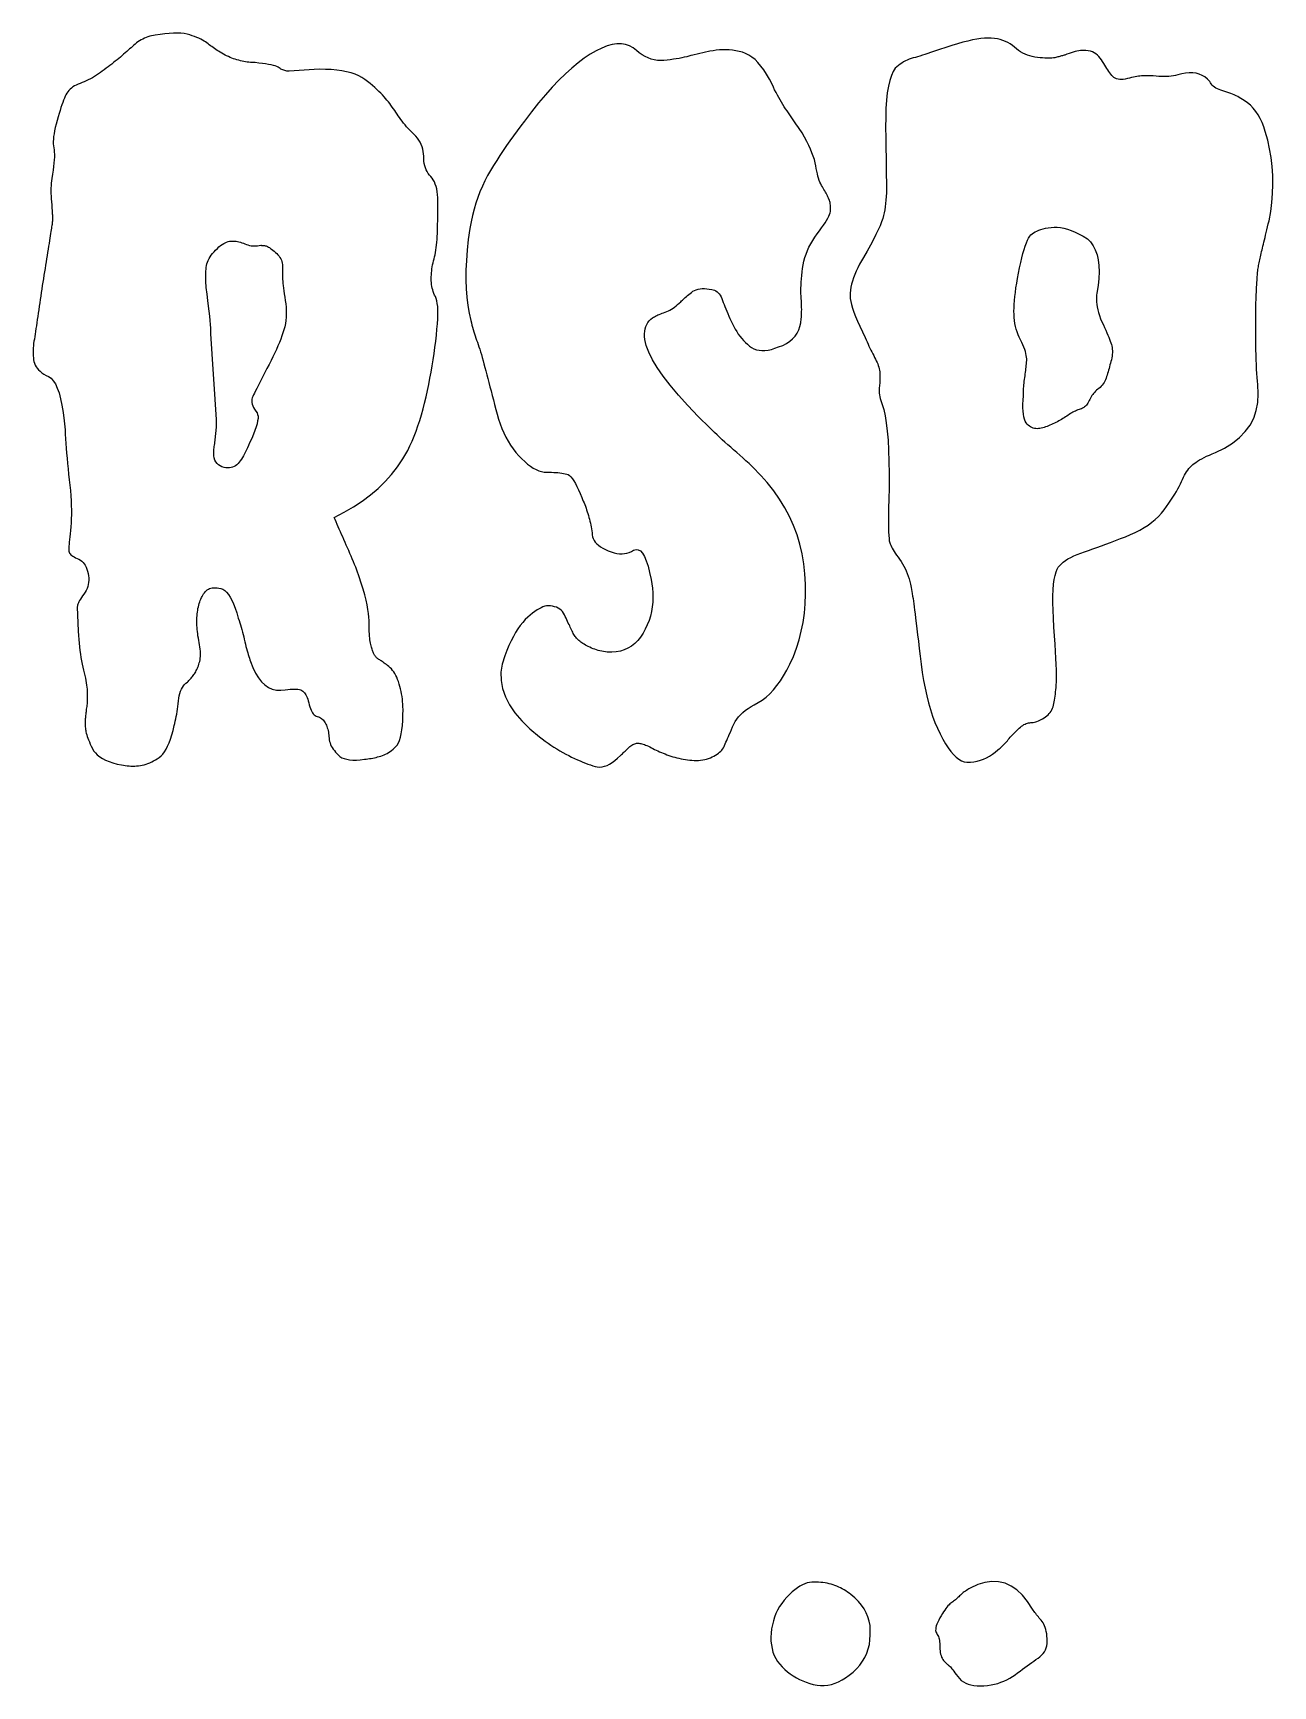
# Model space of a CAD drawing. Header units: millimetres. Extents: x 5 to 265, y 5 to 96.
# Drawn here: x 195.56 to 224.74, y 57.05 to 95.95 of the extents above; entities that cross this region are included whole.
import ezdxf

# ---------------------------------------------------------------- set-up
doc = ezdxf.new("R2010")
doc.units = ezdxf.units.MM

msp = doc.modelspace()

# ---------------------------------------------------------------- linework, layer by layer
at = {"layer": 'Schnitt'}
for points in [[(201.531, 95.055), (201.506, 95.059), (201.482, 95.065), (201.458, 95.072), (201.435, 95.08), (201.413, 95.09), (201.391, 95.102), (201.37, 95.115), (201.35, 95.13), (201.326, 95.145), (201.295, 95.159), (201.257, 95.173), (201.212, 95.186), (201.159, 95.199), (201.099, 95.211), (201.031, 95.222), (200.956, 95.233), (200.874, 95.242), (200.785, 95.252), (200.749, 95.252), (200.713, 95.254), (200.676, 95.257), (200.638, 95.26), (200.599, 95.265), (200.56, 95.272), (200.521, 95.279), (200.48, 95.287), (200.439, 95.296), (200.397, 95.307), (200.355, 95.319), (200.314, 95.331), (200.273, 95.345), (200.232, 95.36), (200.192, 95.376), (200.153, 95.393), (200.113, 95.412), (200.075, 95.431), (200.036, 95.452), (199.998, 95.473), (199.961, 95.495), (199.925, 95.518), (199.89, 95.54), (199.857, 95.562), (199.824, 95.584), (199.792, 95.606), (199.762, 95.628), (199.732, 95.65), (199.704, 95.673), (199.677, 95.695), (199.649, 95.717), (199.617, 95.739), (199.582, 95.76), (199.544, 95.782), (199.503, 95.803), (199.458, 95.824), (199.41, 95.844), (199.358, 95.865), (199.303, 95.885), (199.245, 95.905), (199.182, 95.923), (199.112, 95.936), (199.035, 95.944), (198.951, 95.948), (198.86, 95.947), (198.762, 95.941), (198.658, 95.931), (198.547, 95.916), (198.428, 95.896), (198.303, 95.872), (198.26, 95.858), (198.217, 95.842), (198.176, 95.825), (198.137, 95.806), (198.098, 95.786), (198.061, 95.764), (198.026, 95.741), (197.991, 95.716), (197.958, 95.69), (197.927, 95.662), (197.895, 95.633), (197.863, 95.603), (197.83, 95.573), (197.795, 95.543), (197.76, 95.512), (197.724, 95.481), (197.688, 95.449), (197.65, 95.417), (197.611, 95.384), (197.572, 95.351), (197.532, 95.318), (197.491, 95.285), (197.449, 95.252), (197.407, 95.218), (197.364, 95.185), (197.321, 95.152), (197.277, 95.119), (197.232, 95.085), (197.186, 95.052), (197.14, 95.019), (197.093, 94.986), (197.046, 94.956), (196.999, 94.926), (196.952, 94.898), (196.905, 94.872), (196.857, 94.847), (196.809, 94.824), (196.761, 94.803), (196.712, 94.783), (196.664, 94.764), (196.616, 94.746), (196.572, 94.725), (196.531, 94.703), (196.493, 94.679), (196.459, 94.653), (196.427, 94.626), (196.398, 94.597), (196.373, 94.566), (196.35, 94.533), (196.331, 94.498), (196.313, 94.46), (196.294, 94.417), (196.275, 94.369), (196.255, 94.316), (196.234, 94.257), (196.213, 94.194), (196.191, 94.125), (196.168, 94.052), (196.145, 93.973), (196.121, 93.889), (196.098, 93.805), (196.079, 93.725), (196.063, 93.65), (196.05, 93.579), (196.04, 93.512), (196.034, 93.45), (196.031, 93.393), (196.032, 93.339), (196.036, 93.291), (196.043, 93.246), (196.051, 93.201), (196.056, 93.15), (196.058, 93.093), (196.057, 93.03), (196.054, 92.961), (196.048, 92.886), (196.04, 92.805), (196.029, 92.718), (196.015, 92.625), (195.999, 92.526), (195.991, 92.472), (195.985, 92.416), (195.98, 92.359), (195.978, 92.299), (195.977, 92.238), (195.978, 92.175), (195.98, 92.11), (195.985, 92.044), (195.991, 91.976), (195.999, 91.906), (195.999, 91.883), (195.999, 91.861), (196, 91.838), (196.001, 91.815), (196.002, 91.792), (196.003, 91.769), (196.004, 91.745), (196.006, 91.721), (196.008, 91.697), (196.01, 91.673), (196.012, 91.649), (196.013, 91.624), (196.014, 91.599), (196.013, 91.574), (196.013, 91.548), (196.011, 91.523), (196.009, 91.497), (196.006, 91.471), (196.003, 91.445), (195.999, 91.418), (195.994, 91.389), (195.989, 91.356), (195.983, 91.319), (195.976, 91.276), (195.968, 91.23), (195.96, 91.179), (195.952, 91.124), (195.942, 91.064), (195.932, 90.999), (195.921, 90.931), (195.91, 90.859), (195.899, 90.787), (195.887, 90.713), (195.875, 90.638), (195.863, 90.562), (195.851, 90.485), (195.838, 90.407), (195.826, 90.328), (195.813, 90.248), (195.799, 90.166), (195.786, 90.084), (195.773, 90.003), (195.761, 89.921), (195.748, 89.84), (195.736, 89.759), (195.724, 89.678), (195.712, 89.598), (195.7, 89.518), (195.689, 89.437), (195.678, 89.358), (195.667, 89.279), (195.656, 89.203), (195.645, 89.13), (195.635, 89.06), (195.625, 88.992), (195.615, 88.927), (195.605, 88.864), (195.596, 88.804), (195.587, 88.747), (195.578, 88.693), (195.57, 88.64), (195.564, 88.589), (195.559, 88.538), (195.557, 88.489), (195.556, 88.441), (195.557, 88.394), (195.559, 88.348), (195.564, 88.303), (195.57, 88.259), (195.578, 88.216), (195.589, 88.175), (195.606, 88.135), (195.627, 88.096), (195.654, 88.059), (195.686, 88.023), (195.723, 87.988), (195.765, 87.954), (195.812, 87.922), (195.864, 87.891), (195.921, 87.862), (195.979, 87.823), (196.032, 87.766), (196.082, 87.689), (196.127, 87.592), (196.168, 87.477), (196.204, 87.342), (196.237, 87.188), (196.265, 87.015), (196.289, 86.822), (196.309, 86.61), (196.314, 86.506), (196.32, 86.4), (196.327, 86.29), (196.336, 86.177), (196.345, 86.062), (196.356, 85.943), (196.367, 85.82), (196.38, 85.695), (196.394, 85.567), (196.409, 85.436), (196.423, 85.305), (196.435, 85.179), (196.444, 85.057), (196.451, 84.939), (196.456, 84.826), (196.458, 84.718), (196.458, 84.614), (196.455, 84.514), (196.45, 84.419), (196.442, 84.328), (196.434, 84.242), (196.426, 84.164), (196.419, 84.092), (196.414, 84.026), (196.409, 83.968), (196.405, 83.916), (196.402, 83.87), (196.399, 83.831), (196.398, 83.799), (196.398, 83.774), (196.4, 83.752), (196.406, 83.731), (196.416, 83.71), (196.43, 83.69), (196.448, 83.671), (196.469, 83.653), (196.495, 83.635), (196.525, 83.618), (196.559, 83.601), (196.597, 83.585), (196.636, 83.568), (196.671, 83.546), (196.704, 83.521), (196.734, 83.491), (196.761, 83.458), (196.785, 83.421), (196.806, 83.379), (196.824, 83.334), (196.839, 83.284), (196.852, 83.231), (196.861, 83.176), (196.866, 83.123), (196.866, 83.071), (196.863, 83.02), (196.855, 82.97), (196.843, 82.922), (196.826, 82.876), (196.806, 82.83), (196.781, 82.786), (196.752, 82.743), (196.723, 82.702), (196.696, 82.664), (196.673, 82.628), (196.653, 82.594), (196.636, 82.563), (196.622, 82.535), (196.611, 82.508), (196.603, 82.485), (196.599, 82.463), (196.597, 82.444), (196.619, 81.868), (196.624, 81.772), (196.631, 81.678), (196.639, 81.588), (196.648, 81.499), (196.658, 81.414), (196.67, 81.331), (196.683, 81.251), (196.697, 81.173), (196.713, 81.098), (196.73, 81.026), (196.747, 80.957), (196.762, 80.89), (196.776, 80.826), (196.789, 80.766), (196.799, 80.708), (196.808, 80.653), (196.816, 80.6), (196.822, 80.551), (196.827, 80.505), (196.83, 80.461), (196.832, 80.42), (196.833, 80.379), (196.833, 80.34), (196.833, 80.302), (196.833, 80.264), (196.831, 80.228), (196.829, 80.194), (196.826, 80.16), (196.823, 80.127), (196.819, 80.095), (196.814, 80.065), (196.81, 80.034), (196.806, 80.004), (196.803, 79.975), (196.799, 79.946), (196.796, 79.917), (196.793, 79.889), (196.79, 79.861), (196.788, 79.834), (196.785, 79.807), (196.784, 79.781), (196.782, 79.754), (196.782, 79.727), (196.782, 79.699), (196.783, 79.672), (196.784, 79.644), (196.786, 79.616), (196.789, 79.588), (196.792, 79.559), (196.797, 79.53), (196.802, 79.5), (196.81, 79.468), (196.82, 79.432), (196.832, 79.394), (196.846, 79.353), (196.863, 79.31), (196.882, 79.264), (196.903, 79.215), (196.926, 79.164), (196.952, 79.109), (196.982, 79.056), (197.022, 79.005), (197.069, 78.958), (197.125, 78.914), (197.19, 78.874), (197.263, 78.837), (197.344, 78.803), (197.434, 78.773), (197.532, 78.745), (197.639, 78.722), (197.683, 78.714), (197.727, 78.707), (197.771, 78.702), (197.816, 78.699), (197.86, 78.697), (197.904, 78.696), (197.949, 78.698), (197.993, 78.7), (198.037, 78.705), (198.082, 78.711), (198.126, 78.718), (198.17, 78.729), (198.215, 78.742), (198.259, 78.757), (198.303, 78.774), (198.348, 78.794), (198.392, 78.817), (198.436, 78.842), (198.481, 78.869), (198.525, 78.899), (198.568, 78.934), (198.61, 78.979), (198.65, 79.032), (198.688, 79.094), (198.724, 79.165), (198.759, 79.245), (198.792, 79.333), (198.823, 79.431), (198.852, 79.537), (198.879, 79.652), (198.892, 79.702), (198.905, 79.753), (198.916, 79.807), (198.927, 79.861), (198.938, 79.918), (198.947, 79.977), (198.956, 80.037), (198.964, 80.099), (198.972, 80.163), (198.979, 80.228), (198.987, 80.293), (198.998, 80.353), (199.012, 80.408), (199.029, 80.459), (199.048, 80.505), (199.071, 80.547), (199.096, 80.585), (199.124, 80.618), (199.156, 80.647), (199.19, 80.672), (199.207, 80.69), (199.225, 80.708), (199.242, 80.727), (199.259, 80.746), (199.275, 80.766), (199.292, 80.786), (199.308, 80.807), (199.324, 80.828), (199.34, 80.849), (199.356, 80.871), (199.371, 80.894), (199.385, 80.918), (199.399, 80.943), (199.412, 80.97), (199.425, 80.998), (199.437, 81.028), (199.448, 81.059), (199.459, 81.091), (199.468, 81.124), (199.478, 81.159), (199.486, 81.195), (199.491, 81.234), (199.495, 81.273), (199.497, 81.315), (199.497, 81.358), (199.495, 81.404), (199.491, 81.451), (199.485, 81.499), (199.477, 81.55), (199.467, 81.602), (199.456, 81.655), (199.447, 81.707), (199.438, 81.759), (199.431, 81.81), (199.425, 81.86), (199.42, 81.909), (199.416, 81.958), (199.413, 82.006), (199.412, 82.054), (199.411, 82.101), (199.412, 82.147), (199.413, 82.192), (199.416, 82.236), (199.42, 82.28), (199.425, 82.322), (199.431, 82.364), (199.438, 82.405), (199.447, 82.445), (199.456, 82.484), (199.467, 82.522), (199.478, 82.559), (199.491, 82.594), (199.505, 82.628), (199.52, 82.66), (199.536, 82.691), (199.553, 82.72), (199.571, 82.747), (199.591, 82.774), (199.611, 82.798), (199.633, 82.821), (199.656, 82.841), (199.682, 82.859), (199.71, 82.872), (199.741, 82.883), (199.774, 82.89), (199.81, 82.894), (199.848, 82.895), (199.888, 82.892), (199.931, 82.886), (199.976, 82.876), (200.022, 82.859), (200.067, 82.831), (200.111, 82.79), (200.153, 82.738), (200.195, 82.674), (200.235, 82.598), (200.275, 82.511), (200.313, 82.412), (200.35, 82.301), (200.386, 82.178), (200.404, 82.125), (200.421, 82.071), (200.437, 82.017), (200.453, 81.962), (200.469, 81.907), (200.484, 81.851), (200.499, 81.795), (200.514, 81.739), (200.528, 81.682), (200.541, 81.624), (200.555, 81.568), (200.568, 81.514), (200.581, 81.462), (200.594, 81.412), (200.608, 81.364), (200.621, 81.319), (200.634, 81.275), (200.648, 81.234), (200.661, 81.196), (200.674, 81.159), (200.73, 81.013), (200.792, 80.884), (200.86, 80.774), (200.933, 80.68), (201.012, 80.605), (201.097, 80.547), (201.188, 80.508), (201.284, 80.485), (201.386, 80.481), (201.494, 80.494), (201.554, 80.502), (201.61, 80.507), (201.661, 80.51), (201.709, 80.51), (201.752, 80.508), (201.79, 80.504), (201.825, 80.497), (201.856, 80.487), (201.882, 80.475), (201.904, 80.461), (201.923, 80.444), (201.942, 80.423), (201.96, 80.4), (201.977, 80.372), (201.993, 80.342), (202.008, 80.308), (202.022, 80.271), (202.035, 80.231), (202.048, 80.187), (202.059, 80.14), (202.071, 80.093), (202.084, 80.051), (202.099, 80.012), (202.116, 79.978), (202.134, 79.949), (202.153, 79.923), (202.175, 79.902), (202.197, 79.885), (202.222, 79.872), (202.247, 79.863), (202.273, 79.855), (202.298, 79.845), (202.321, 79.833), (202.343, 79.818), (202.364, 79.802), (202.383, 79.783), (202.401, 79.762), (202.418, 79.739), (202.433, 79.713), (202.447, 79.686), (202.46, 79.656), (202.471, 79.626), (202.482, 79.595), (202.491, 79.563), (202.499, 79.53), (202.507, 79.497), (202.513, 79.462), (202.518, 79.427), (202.522, 79.39), (202.524, 79.353), (202.528, 79.316), (202.535, 79.278), (202.546, 79.241), (202.56, 79.204), (202.577, 79.168), (202.597, 79.131), (202.621, 79.095), (202.648, 79.059), (202.679, 79.023), (202.713, 78.988), (202.743, 78.95), (202.781, 78.918), (202.826, 78.892), (202.879, 78.871), (202.94, 78.855), (203.008, 78.844), (203.083, 78.839), (203.167, 78.839), (203.257, 78.844), (203.355, 78.855), (203.395, 78.859), (203.435, 78.865), (203.474, 78.871), (203.513, 78.878), (203.552, 78.885), (203.591, 78.893), (203.629, 78.902), (203.667, 78.911), (203.705, 78.921), (203.743, 78.932), (203.781, 78.944), (203.818, 78.959), (203.854, 78.975), (203.89, 78.994), (203.926, 79.015), (203.961, 79.039), (203.996, 79.064), (204.03, 79.092), (204.064, 79.122), (204.098, 79.154), (204.129, 79.192), (204.157, 79.242), (204.182, 79.302), (204.204, 79.374), (204.222, 79.456), (204.237, 79.549), (204.249, 79.652), (204.257, 79.767), (204.262, 79.893), (204.264, 80.029), (204.263, 80.091), (204.26, 80.152), (204.256, 80.213), (204.25, 80.274), (204.242, 80.334), (204.232, 80.393), (204.22, 80.452), (204.207, 80.511), (204.192, 80.569), (204.175, 80.627), (204.157, 80.683), (204.137, 80.736), (204.116, 80.785), (204.094, 80.831), (204.07, 80.874), (204.045, 80.913), (204.018, 80.949), (203.991, 80.982), (203.962, 81.011), (203.931, 81.037), (203.901, 81.061), (203.872, 81.083), (203.845, 81.103), (203.82, 81.122), (203.796, 81.14), (203.773, 81.156), (203.752, 81.17), (203.733, 81.183), (203.715, 81.194), (203.699, 81.203), (203.684, 81.213), (203.669, 81.223), (203.655, 81.234), (203.642, 81.246), (203.63, 81.259), (203.618, 81.273), (203.606, 81.287), (203.596, 81.303), (203.586, 81.319), (203.577, 81.336), (203.568, 81.355), (203.56, 81.375), (203.551, 81.396), (203.543, 81.42), (203.535, 81.444), (203.528, 81.471), (203.52, 81.498), (203.513, 81.528), (203.506, 81.559), (203.499, 81.591), (203.493, 81.626), (203.487, 81.666), (203.482, 81.709), (203.478, 81.756), (203.474, 81.807), (203.471, 81.862), (203.469, 81.922), (203.467, 81.985), (203.466, 82.052), (203.466, 82.123), (203.463, 82.201), (203.455, 82.287), (203.44, 82.383), (203.42, 82.488), (203.394, 82.602), (203.362, 82.725), (203.325, 82.857), (203.282, 82.999), (203.233, 83.149), (203.178, 83.308), (203.151, 83.375), (203.124, 83.441), (203.097, 83.507), (203.07, 83.573), (203.042, 83.638), (203.015, 83.703), (202.986, 83.768), (202.958, 83.833), (202.93, 83.898), (202.901, 83.962), (202.873, 84.026), (202.845, 84.088), (202.818, 84.15), (202.791, 84.21), (202.765, 84.27), (202.74, 84.328), (202.716, 84.385), (202.692, 84.441), (202.669, 84.496), (202.646, 84.549), (202.879, 84.669), (203.098, 84.797), (203.304, 84.933), (203.497, 85.078), (203.677, 85.231), (203.843, 85.392), (203.996, 85.562), (204.135, 85.74), (204.262, 85.927), (204.375, 86.122), (204.427, 86.231), (204.477, 86.343), (204.525, 86.46), (204.571, 86.58), (204.616, 86.704), (204.658, 86.832), (204.698, 86.965), (204.736, 87.101), (204.772, 87.241), (204.807, 87.385), (204.839, 87.532), (204.87, 87.678), (204.898, 87.823), (204.925, 87.969), (204.951, 88.114), (204.974, 88.259), (204.996, 88.404), (205.016, 88.548), (205.034, 88.693), (205.05, 88.837), (205.064, 88.976), (205.074, 89.104), (205.081, 89.221), (205.084, 89.328), (205.084, 89.424), (205.08, 89.51), (205.072, 89.584), (205.061, 89.649), (205.046, 89.702), (205.028, 89.745), (205.009, 89.783), (204.992, 89.822), (204.977, 89.862), (204.964, 89.903), (204.953, 89.945), (204.944, 89.987), (204.938, 90.031), (204.933, 90.075), (204.93, 90.12), (204.929, 90.166), (204.929, 90.213), (204.931, 90.259), (204.935, 90.306), (204.939, 90.352), (204.945, 90.399), (204.952, 90.446), (204.961, 90.492), (204.971, 90.539), (204.982, 90.585), (204.995, 90.632), (205.008, 90.68), (205.019, 90.73), (205.03, 90.783), (205.039, 90.839), (205.048, 90.898), (205.055, 90.959), (205.061, 91.023), (205.066, 91.089), (205.07, 91.158), (205.073, 91.23), (205.075, 91.303), (205.077, 91.377), (205.078, 91.452), (205.08, 91.528), (205.081, 91.604), (205.082, 91.681), (205.083, 91.758), (205.083, 91.836), (205.084, 91.915), (205.084, 91.994), (205.082, 92.072), (205.077, 92.145), (205.069, 92.214), (205.057, 92.278), (205.042, 92.338), (205.024, 92.393), (205.002, 92.444), (204.977, 92.491), (204.949, 92.533), (204.917, 92.57), (204.886, 92.607), (204.858, 92.646), (204.833, 92.688), (204.811, 92.732), (204.793, 92.778), (204.778, 92.827), (204.766, 92.878), (204.758, 92.932), (204.753, 92.988), (204.751, 93.047), (204.749, 93.106), (204.742, 93.163), (204.73, 93.219), (204.714, 93.274), (204.693, 93.327), (204.668, 93.378), (204.637, 93.428), (204.602, 93.476), (204.563, 93.523), (204.519, 93.568), (204.473, 93.612), (204.43, 93.656), (204.388, 93.7), (204.348, 93.743), (204.311, 93.786), (204.275, 93.83), (204.242, 93.872), (204.21, 93.915), (204.181, 93.957), (204.153, 94), (204.126, 94.042), (204.098, 94.083), (204.07, 94.125), (204.041, 94.166), (204.012, 94.207), (203.981, 94.248), (203.951, 94.289), (203.919, 94.329), (203.887, 94.37), (203.854, 94.41), (203.819, 94.45), (203.781, 94.491), (203.74, 94.533), (203.696, 94.576), (203.649, 94.62), (203.599, 94.665), (203.545, 94.711), (203.489, 94.757), (203.429, 94.804), (203.366, 94.853), (203.298, 94.899), (203.221, 94.941), (203.135, 94.977), (203.04, 95.009), (202.937, 95.036), (202.825, 95.058), (202.705, 95.075), (202.576, 95.087), (202.438, 95.094), (202.292, 95.097), (201.583, 95.052), (201.556, 95.053)], [(217.62, 78.791), (217.7, 78.8), (217.779, 78.814), (217.856, 78.834), (217.93, 78.86), (218.002, 78.892), (218.072, 78.929), (218.139, 78.973), (218.205, 79.021), (218.268, 79.076), (218.294, 79.099), (218.32, 79.121), (218.345, 79.145), (218.371, 79.168), (218.395, 79.193), (218.419, 79.217), (218.443, 79.242), (218.466, 79.268), (218.489, 79.294), (218.511, 79.32), (218.534, 79.347), (218.557, 79.373), (218.581, 79.4), (218.605, 79.426), (218.631, 79.453), (218.656, 79.479), (218.683, 79.506), (218.71, 79.533), (218.738, 79.559), (218.766, 79.586), (218.795, 79.611), (218.823, 79.634), (218.852, 79.654), (218.88, 79.671), (218.908, 79.686), (218.935, 79.698), (218.962, 79.707), (218.99, 79.713), (219.017, 79.717), (219.043, 79.719), (219.07, 79.72), (219.098, 79.723), (219.127, 79.729), (219.157, 79.737), (219.187, 79.746), (219.219, 79.759), (219.251, 79.773), (219.284, 79.79), (219.318, 79.809), (219.353, 79.83), (219.388, 79.853), (219.419, 79.877), (219.448, 79.903), (219.474, 79.931), (219.497, 79.96), (219.518, 79.99), (219.536, 80.023), (219.552, 80.056), (219.565, 80.092), (219.575, 80.129), (219.584, 80.167), (219.592, 80.208), (219.6, 80.251), (219.607, 80.295), (219.614, 80.342), (219.62, 80.391), (219.626, 80.441), (219.632, 80.494), (219.637, 80.548), (219.641, 80.605), (219.645, 80.671), (219.646, 80.752), (219.646, 80.849), (219.643, 80.961), (219.639, 81.09), (219.632, 81.234), (219.624, 81.394), (219.613, 81.569), (219.601, 81.761), (219.586, 81.968), (219.573, 82.175), (219.564, 82.366), (219.561, 82.542), (219.561, 82.702), (219.567, 82.846), (219.577, 82.974), (219.592, 83.087), (219.611, 83.184), (219.635, 83.265), (219.664, 83.331), (219.689, 83.374), (219.721, 83.417), (219.76, 83.458), (219.805, 83.497), (219.858, 83.536), (219.916, 83.573), (219.982, 83.608), (220.054, 83.643), (220.132, 83.676), (220.218, 83.707), (220.308, 83.739), (220.402, 83.772), (220.498, 83.807), (220.599, 83.844), (220.702, 83.882), (220.809, 83.921), (220.919, 83.962), (221.033, 84.005), (221.15, 84.049), (221.27, 84.095), (221.389, 84.143), (221.501, 84.195), (221.608, 84.25), (221.708, 84.308), (221.802, 84.369), (221.89, 84.434), (221.971, 84.502), (222.047, 84.574), (222.116, 84.648), (222.179, 84.727), (222.237, 84.805), (222.291, 84.881), (222.341, 84.954), (222.388, 85.024), (222.431, 85.092), (222.47, 85.157), (222.505, 85.22), (222.537, 85.28), (222.564, 85.337), (222.589, 85.391), (222.611, 85.443), (222.635, 85.492), (222.659, 85.539), (222.684, 85.583), (222.71, 85.624), (222.737, 85.662), (222.765, 85.698), (222.794, 85.732), (222.824, 85.762), (222.854, 85.79), (222.888, 85.817), (222.925, 85.844), (222.967, 85.872), (223.014, 85.9), (223.065, 85.929), (223.12, 85.958), (223.18, 85.987), (223.244, 86.017), (223.313, 86.047), (223.386, 86.078), (223.6, 86.182), (223.788, 86.298), (223.951, 86.426), (224.088, 86.567), (224.201, 86.721), (224.288, 86.886), (224.349, 87.065), (224.386, 87.255), (224.397, 87.458), (224.383, 87.674), (224.375, 87.756), (224.367, 87.845), (224.361, 87.939), (224.355, 88.039), (224.35, 88.144), (224.346, 88.256), (224.343, 88.373), (224.341, 88.496), (224.339, 88.625), (224.339, 88.759), (224.339, 89.358), (224.339, 89.41), (224.339, 89.462), (224.34, 89.513), (224.341, 89.563), (224.342, 89.612), (224.343, 89.661), (224.344, 89.708), (224.346, 89.755), (224.348, 89.8), (224.35, 89.845), (224.352, 89.889), (224.355, 89.931), (224.357, 89.972), (224.359, 90.012), (224.361, 90.05), (224.363, 90.087), (224.366, 90.123), (224.368, 90.157), (224.37, 90.19), (224.372, 90.222), (224.375, 90.253), (224.378, 90.284), (224.381, 90.316), (224.385, 90.348), (224.389, 90.38), (224.394, 90.412), (224.399, 90.444), (224.404, 90.477), (224.41, 90.51), (224.417, 90.543), (224.423, 90.577), (224.431, 90.612), (224.439, 90.648), (224.447, 90.685), (224.455, 90.723), (224.464, 90.762), (224.474, 90.803), (224.484, 90.844), (224.494, 90.887), (224.505, 90.931), (224.517, 90.977), (224.529, 91.026), (224.541, 91.078), (224.555, 91.133), (224.569, 91.191), (224.584, 91.253), (224.599, 91.317), (224.615, 91.385), (224.632, 91.455), (224.649, 91.529), (224.688, 91.746), (224.717, 91.961), (224.734, 92.175), (224.741, 92.387), (224.738, 92.598), (224.724, 92.808), (224.699, 93.017), (224.663, 93.224), (224.617, 93.43), (224.561, 93.634), (224.527, 93.742), (224.488, 93.842), (224.444, 93.937), (224.394, 94.024), (224.339, 94.105), (224.279, 94.179), (224.213, 94.247), (224.142, 94.308), (224.066, 94.362), (223.984, 94.41), (223.948, 94.431), (223.911, 94.452), (223.872, 94.472), (223.832, 94.491), (223.791, 94.509), (223.748, 94.527), (223.704, 94.543), (223.658, 94.559), (223.612, 94.573), (223.563, 94.587), (223.517, 94.601), (223.473, 94.617), (223.433, 94.635), (223.397, 94.654), (223.364, 94.675), (223.335, 94.699), (223.309, 94.723), (223.287, 94.75), (223.268, 94.778), (223.253, 94.808), (223.198, 94.866), (223.138, 94.914), (223.074, 94.953), (223.005, 94.982), (222.932, 95.002), (222.854, 95.013), (222.772, 95.015), (222.686, 95.007), (222.595, 94.99), (222.5, 94.964), (222.45, 94.951), (222.399, 94.941), (222.346, 94.934), (222.291, 94.928), (222.234, 94.925), (222.175, 94.924), (222.115, 94.925), (222.053, 94.928), (221.989, 94.934), (221.924, 94.941), (221.906, 94.941), (221.887, 94.941), (221.867, 94.941), (221.846, 94.941), (221.824, 94.941), (221.801, 94.941), (221.778, 94.941), (221.754, 94.941), (221.728, 94.941), (221.702, 94.941), (221.674, 94.941), (221.644, 94.939), (221.611, 94.935), (221.576, 94.931), (221.539, 94.925), (221.499, 94.917), (221.456, 94.909), (221.411, 94.899), (221.364, 94.888), (221.314, 94.875), (221.265, 94.864), (221.218, 94.857), (221.175, 94.854), (221.134, 94.855), (221.096, 94.861), (221.061, 94.871), (221.028, 94.885), (220.999, 94.903), (220.972, 94.926), (220.949, 94.952), (220.926, 94.982), (220.904, 95.013), (220.88, 95.046), (220.857, 95.08), (220.832, 95.116), (220.808, 95.153), (220.783, 95.192), (220.757, 95.233), (220.731, 95.275), (220.705, 95.318), (220.677, 95.36), (220.646, 95.398), (220.611, 95.431), (220.574, 95.46), (220.533, 95.484), (220.49, 95.504), (220.443, 95.52), (220.393, 95.531), (220.34, 95.537), (220.284, 95.54), (220.248, 95.539), (220.21, 95.535), (220.17, 95.53), (220.128, 95.522), (220.085, 95.512), (220.039, 95.5), (219.992, 95.485), (219.944, 95.469), (219.893, 95.45), (219.841, 95.429), (219.823, 95.424), (219.804, 95.42), (219.785, 95.415), (219.765, 95.409), (219.744, 95.404), (219.723, 95.398), (219.701, 95.392), (219.678, 95.386), (219.654, 95.38), (219.63, 95.373), (219.604, 95.367), (219.574, 95.363), (219.54, 95.36), (219.503, 95.358), (219.461, 95.357), (219.416, 95.358), (219.368, 95.36), (219.315, 95.363), (219.258, 95.367), (219.198, 95.373), (219.137, 95.382), (219.077, 95.394), (219.019, 95.409), (218.963, 95.428), (218.908, 95.451), (218.854, 95.477), (218.802, 95.507), (218.752, 95.54), (218.703, 95.577), (218.655, 95.617), (218.607, 95.657), (218.556, 95.693), (218.502, 95.725), (218.445, 95.752), (218.384, 95.775), (218.32, 95.794), (218.254, 95.809), (218.184, 95.819), (218.111, 95.826), (218.035, 95.828), (217.954, 95.825), (217.865, 95.817), (217.769, 95.804), (217.666, 95.785), (217.556, 95.761), (217.438, 95.732), (217.313, 95.697), (217.181, 95.658), (217.041, 95.612), (216.894, 95.562), (216.82, 95.536), (216.749, 95.511), (216.68, 95.488), (216.614, 95.466), (216.55, 95.445), (216.49, 95.426), (216.432, 95.408), (216.376, 95.392), (216.324, 95.376), (216.273, 95.362), (216.225, 95.348), (216.179, 95.331), (216.133, 95.313), (216.089, 95.291), (216.046, 95.268), (216.005, 95.243), (215.965, 95.215), (215.926, 95.185), (215.889, 95.153), (215.852, 95.119), (215.802, 95.042), (215.759, 94.947), (215.721, 94.831), (215.689, 94.697), (215.664, 94.543), (215.645, 94.369), (215.632, 94.176), (215.626, 93.963), (215.625, 93.731), (215.631, 93.479), (215.631, 93.377), (215.631, 93.276), (215.632, 93.174), (215.633, 93.073), (215.634, 92.972), (215.635, 92.871), (215.636, 92.771), (215.638, 92.671), (215.64, 92.571), (215.642, 92.471), (215.643, 92.373), (215.643, 92.278), (215.641, 92.188), (215.637, 92.1), (215.631, 92.017), (215.623, 91.936), (215.614, 91.86), (215.603, 91.787), (215.59, 91.717), (215.575, 91.651), (215.556, 91.582), (215.528, 91.502), (215.492, 91.413), (215.448, 91.314), (215.395, 91.205), (215.335, 91.086), (215.266, 90.957), (215.189, 90.818), (215.104, 90.669), (215.01, 90.51), (214.968, 90.426), (214.931, 90.345), (214.897, 90.265), (214.869, 90.187), (214.844, 90.111), (214.824, 90.036), (214.809, 89.964), (214.798, 89.893), (214.791, 89.824), (214.789, 89.756), (214.792, 89.699), (214.803, 89.632), (214.821, 89.557), (214.846, 89.473), (214.878, 89.38), (214.917, 89.278), (214.963, 89.167), (215.016, 89.047), (215.076, 88.919), (215.143, 88.781), (215.166, 88.729), (215.188, 88.678), (215.21, 88.628), (215.232, 88.579), (215.254, 88.532), (215.276, 88.486), (215.299, 88.442), (215.321, 88.399), (215.343, 88.357), (215.365, 88.316), (215.386, 88.276), (215.405, 88.237), (215.422, 88.198), (215.438, 88.16), (215.451, 88.122), (215.462, 88.085), (215.471, 88.048), (215.478, 88.011), (215.484, 87.975), (215.487, 87.939), (215.489, 87.904), (215.49, 87.869), (215.491, 87.835), (215.49, 87.801), (215.49, 87.768), (215.488, 87.735), (215.486, 87.702), (215.483, 87.67), (215.48, 87.638), (215.476, 87.607), (215.472, 87.575), (215.471, 87.541), (215.472, 87.506), (215.476, 87.469), (215.481, 87.43), (215.489, 87.389), (215.499, 87.346), (215.511, 87.302), (215.526, 87.256), (215.542, 87.208), (215.58, 87.086), (215.612, 86.941), (215.64, 86.772), (215.663, 86.581), (215.681, 86.366), (215.694, 86.129), (215.702, 85.868), (215.705, 85.584), (215.704, 85.278), (215.697, 84.948), (215.694, 84.795), (215.691, 84.653), (215.69, 84.523), (215.69, 84.406), (215.692, 84.3), (215.695, 84.206), (215.699, 84.124), (215.704, 84.055), (215.711, 83.997), (215.72, 83.951), (215.73, 83.923), (215.743, 83.893), (215.759, 83.86), (215.778, 83.825), (215.8, 83.788), (215.825, 83.748), (215.852, 83.705), (215.883, 83.66), (215.916, 83.613), (215.952, 83.563), (215.989, 83.511), (216.023, 83.458), (216.054, 83.403), (216.083, 83.347), (216.11, 83.289), (216.134, 83.23), (216.156, 83.168), (216.176, 83.106), (216.192, 83.042), (216.207, 82.976), (216.216, 82.939), (216.225, 82.898), (216.234, 82.854), (216.242, 82.806), (216.251, 82.754), (216.26, 82.699), (216.269, 82.641), (216.278, 82.579), (216.287, 82.513), (216.296, 82.444), (216.305, 82.367), (216.316, 82.277), (216.329, 82.174), (216.343, 82.058), (216.359, 81.929), (216.377, 81.787), (216.396, 81.633), (216.416, 81.466), (216.438, 81.286), (216.462, 81.093), (216.488, 80.897), (216.519, 80.708), (216.553, 80.526), (216.591, 80.352), (216.634, 80.184), (216.68, 80.024), (216.73, 79.87), (216.784, 79.724), (216.843, 79.585), (216.905, 79.453), (216.969, 79.331), (217.033, 79.221), (217.097, 79.123), (217.16, 79.038), (217.223, 78.965), (217.287, 78.905), (217.349, 78.857), (217.412, 78.822), (217.474, 78.799), (217.536, 78.788)], [(213.646, 89.351), (213.647, 89.397), (213.648, 89.443), (213.647, 89.492), (213.646, 89.542), (213.644, 89.593), (213.641, 89.646), (213.637, 89.701), (213.633, 89.758), (213.631, 89.818), (213.63, 89.881), (213.631, 89.947), (213.634, 90.017), (213.638, 90.089), (213.644, 90.165), (213.651, 90.243), (213.66, 90.325), (213.67, 90.41), (213.683, 90.496), (213.701, 90.581), (213.724, 90.664), (213.751, 90.747), (213.783, 90.828), (213.82, 90.909), (213.861, 90.988), (213.907, 91.066), (213.958, 91.143), (214.013, 91.219), (214.068, 91.292), (214.118, 91.361), (214.162, 91.425), (214.201, 91.485), (214.235, 91.54), (214.263, 91.591), (214.286, 91.638), (214.304, 91.68), (214.316, 91.717), (214.324, 91.751), (214.327, 91.781), (214.329, 91.812), (214.33, 91.842), (214.329, 91.871), (214.326, 91.9), (214.322, 91.929), (214.317, 91.957), (214.309, 91.985), (214.301, 92.012), (214.29, 92.039), (214.279, 92.065), (214.266, 92.093), (214.253, 92.12), (214.239, 92.149), (214.224, 92.177), (214.208, 92.206), (214.191, 92.236), (214.173, 92.266), (214.155, 92.296), (214.135, 92.327), (214.116, 92.36), (214.097, 92.396), (214.079, 92.437), (214.063, 92.481), (214.047, 92.529), (214.032, 92.581), (214.017, 92.636), (214.004, 92.695), (213.992, 92.758), (213.98, 92.825), (213.966, 92.896), (213.947, 92.97), (213.922, 93.048), (213.891, 93.13), (213.855, 93.216), (213.814, 93.305), (213.767, 93.398), (213.714, 93.495), (213.656, 93.596), (213.592, 93.701), (213.561, 93.745), (213.53, 93.79), (213.498, 93.835), (213.466, 93.881), (213.434, 93.928), (213.402, 93.974), (213.37, 94.022), (213.337, 94.069), (213.304, 94.117), (213.271, 94.166), (213.238, 94.215), (213.205, 94.267), (213.172, 94.32), (213.14, 94.375), (213.108, 94.432), (213.076, 94.49), (213.044, 94.551), (213.012, 94.613), (212.981, 94.676), (212.95, 94.742), (212.887, 94.865), (212.823, 94.978), (212.757, 95.08), (212.689, 95.171), (212.62, 95.252), (212.55, 95.322), (212.477, 95.381), (212.404, 95.43), (212.329, 95.468), (212.252, 95.495), (212.174, 95.516), (212.097, 95.532), (212.02, 95.544), (211.943, 95.552), (211.867, 95.556), (211.79, 95.557), (211.714, 95.553), (211.638, 95.545), (211.563, 95.533), (211.487, 95.518), (211.088, 95.429), (211.042, 95.416), (210.993, 95.403), (210.941, 95.39), (210.885, 95.377), (210.825, 95.365), (210.763, 95.353), (210.697, 95.341), (210.628, 95.33), (210.555, 95.318), (210.479, 95.307), (210.402, 95.299), (210.326, 95.299), (210.251, 95.305), (210.178, 95.318), (210.105, 95.337), (210.034, 95.364), (209.963, 95.398), (209.894, 95.438), (209.826, 95.485), (209.759, 95.54), (209.68, 95.603), (209.595, 95.65), (209.503, 95.681), (209.404, 95.696), (209.299, 95.695), (209.187, 95.678), (209.069, 95.645), (208.944, 95.596), (208.812, 95.532), (208.673, 95.451), (208.53, 95.356), (208.384, 95.246), (208.236, 95.123), (208.085, 94.987), (207.931, 94.836), (207.775, 94.672), (207.615, 94.494), (207.454, 94.302), (207.289, 94.097), (207.122, 93.878), (207.034, 93.762), (206.948, 93.647), (206.864, 93.531), (206.782, 93.415), (206.701, 93.299), (206.622, 93.182), (206.545, 93.066), (206.47, 92.949), (206.396, 92.832), (206.324, 92.715), (206.256, 92.595), (206.192, 92.472), (206.132, 92.345), (206.076, 92.215), (206.025, 92.08), (205.979, 91.942), (205.937, 91.8), (205.899, 91.654), (205.866, 91.505), (205.837, 91.352), (205.801, 91.091), (205.774, 90.839), (205.755, 90.598), (205.745, 90.366), (205.743, 90.144), (205.749, 89.932), (205.764, 89.729), (205.787, 89.537), (205.819, 89.354), (205.859, 89.18), (205.873, 89.127), (205.887, 89.075), (205.901, 89.023), (205.916, 88.971), (205.931, 88.92), (205.947, 88.869), (205.963, 88.819), (205.98, 88.769), (205.997, 88.72), (206.014, 88.671), (206.032, 88.62), (206.051, 88.566), (206.069, 88.507), (206.089, 88.446), (206.108, 88.38), (206.129, 88.31), (206.149, 88.237), (206.17, 88.16), (206.192, 88.079), (206.214, 87.995), (206.236, 87.907), (206.26, 87.816), (206.284, 87.722), (206.309, 87.624), (206.336, 87.524), (206.363, 87.42), (206.391, 87.314), (206.419, 87.204), (206.449, 87.091), (206.48, 86.976), (206.513, 86.86), (206.55, 86.749), (206.591, 86.641), (206.636, 86.538), (206.685, 86.438), (206.738, 86.343), (206.794, 86.251), (206.855, 86.164), (206.92, 86.08), (206.989, 86.001), (207.06, 85.927), (207.129, 85.861), (207.197, 85.803), (207.264, 85.752), (207.33, 85.71), (207.395, 85.675), (207.458, 85.648), (207.521, 85.628), (207.583, 85.617), (207.643, 85.613), (207.702, 85.612), (207.758, 85.611), (207.811, 85.609), (207.863, 85.606), (207.912, 85.602), (207.958, 85.597), (208.002, 85.591), (208.044, 85.584), (208.083, 85.577), (208.119, 85.569), (208.151, 85.555), (208.183, 85.532), (208.216, 85.5), (208.25, 85.459), (208.285, 85.408), (208.321, 85.348), (208.358, 85.278), (208.396, 85.2), (208.434, 85.112), (208.474, 85.015), (208.491, 84.974), (208.508, 84.934), (208.525, 84.893), (208.541, 84.851), (208.557, 84.81), (208.572, 84.767), (208.587, 84.725), (208.601, 84.681), (208.615, 84.638), (208.629, 84.594), (208.642, 84.549), (208.654, 84.504), (208.665, 84.46), (208.675, 84.415), (208.684, 84.369), (208.693, 84.324), (208.7, 84.278), (208.707, 84.232), (208.713, 84.186), (208.718, 84.139), (208.725, 84.094), (208.74, 84.05), (208.761, 84.008), (208.788, 83.967), (208.823, 83.929), (208.864, 83.892), (208.911, 83.857), (208.966, 83.824), (209.027, 83.792), (209.094, 83.763), (209.164, 83.737), (209.232, 83.717), (209.297, 83.703), (209.36, 83.695), (209.421, 83.693), (209.48, 83.697), (209.536, 83.708), (209.591, 83.724), (209.643, 83.746), (209.693, 83.774), (209.749, 83.793), (209.802, 83.788), (209.853, 83.759), (209.902, 83.706), (209.947, 83.63), (209.99, 83.529), (210.031, 83.405), (210.068, 83.256), (210.103, 83.084), (210.136, 82.887), (210.145, 82.773), (210.148, 82.66), (210.144, 82.55), (210.132, 82.441), (210.114, 82.333), (210.088, 82.228), (210.055, 82.124), (210.015, 82.022), (209.968, 81.922), (209.914, 81.824), (209.854, 81.732), (209.788, 81.65), (209.717, 81.579), (209.641, 81.519), (209.56, 81.469), (209.473, 81.43), (209.381, 81.402), (209.283, 81.384), (209.18, 81.377), (209.072, 81.381), (209.028, 81.386), (208.985, 81.392), (208.942, 81.4), (208.9, 81.409), (208.859, 81.419), (208.818, 81.431), (208.778, 81.444), (208.739, 81.459), (208.7, 81.474), (208.662, 81.491), (208.625, 81.509), (208.591, 81.527), (208.558, 81.545), (208.527, 81.562), (208.499, 81.58), (208.472, 81.598), (208.447, 81.616), (208.425, 81.633), (208.404, 81.651), (208.385, 81.669), (208.368, 81.687), (208.351, 81.706), (208.334, 81.727), (208.318, 81.748), (208.302, 81.771), (208.287, 81.795), (208.272, 81.82), (208.258, 81.846), (208.244, 81.873), (208.23, 81.901), (208.216, 81.931), (208.202, 81.962), (208.187, 81.994), (208.172, 82.027), (208.155, 82.062), (208.138, 82.098), (208.121, 82.136), (208.102, 82.174), (208.084, 82.214), (208.064, 82.256), (208.042, 82.296), (208.016, 82.332), (207.987, 82.363), (207.954, 82.391), (207.917, 82.414), (207.876, 82.433), (207.832, 82.447), (207.784, 82.458), (207.732, 82.464), (207.676, 82.466), (207.639, 82.464), (207.6, 82.456), (207.559, 82.442), (207.515, 82.424), (207.468, 82.4), (207.42, 82.371), (207.368, 82.336), (207.315, 82.296), (207.258, 82.251), (207.2, 82.2), (207.14, 82.144), (207.082, 82.079), (207.025, 82.007), (206.969, 81.928), (206.914, 81.84), (206.861, 81.746), (206.808, 81.644), (206.757, 81.534), (206.706, 81.417), (206.657, 81.292), (206.597, 81.097), (206.569, 80.904), (206.572, 80.711), (206.607, 80.519), (206.673, 80.328), (206.771, 80.138), (206.9, 79.949), (207.061, 79.76), (207.253, 79.573), (207.477, 79.386), (207.543, 79.334), (207.611, 79.284), (207.678, 79.235), (207.746, 79.188), (207.815, 79.143), (207.884, 79.099), (207.953, 79.058), (208.023, 79.018), (208.093, 78.98), (208.164, 78.943), (208.234, 78.909), (208.302, 78.876), (208.368, 78.846), (208.433, 78.817), (208.496, 78.791), (208.557, 78.766), (208.617, 78.744), (208.674, 78.723), (208.73, 78.705), (208.784, 78.688), (208.838, 78.677), (208.893, 78.674), (208.95, 78.679), (209.007, 78.692), (209.067, 78.713), (209.127, 78.743), (209.189, 78.781), (209.252, 78.827), (209.316, 78.881), (209.382, 78.943), (209.404, 78.965), (209.427, 78.987), (209.449, 79.009), (209.471, 79.03), (209.493, 79.051), (209.515, 79.072), (209.537, 79.093), (209.56, 79.113), (209.582, 79.134), (209.604, 79.154), (209.626, 79.172), (209.649, 79.189), (209.671, 79.203), (209.694, 79.214), (209.717, 79.223), (209.741, 79.23), (209.764, 79.234), (209.788, 79.235), (209.812, 79.235), (209.837, 79.231), (209.862, 79.226), (209.888, 79.219), (209.916, 79.211), (209.945, 79.201), (209.975, 79.19), (210.007, 79.177), (210.04, 79.162), (210.074, 79.146), (210.11, 79.129), (210.147, 79.109), (210.185, 79.09), (210.224, 79.07), (210.264, 79.052), (210.305, 79.033), (210.346, 79.015), (210.389, 78.998), (210.432, 78.981), (210.476, 78.964), (210.522, 78.948), (210.568, 78.932), (210.615, 78.917), (210.662, 78.903), (210.71, 78.891), (210.759, 78.879), (210.809, 78.868), (210.859, 78.859), (210.91, 78.851), (210.961, 78.844), (211.013, 78.837), (211.066, 78.832), (211.119, 78.829), (211.17, 78.828), (211.221, 78.83), (211.27, 78.834), (211.318, 78.841), (211.365, 78.85), (211.411, 78.861), (211.456, 78.875), (211.5, 78.891), (211.543, 78.91), (211.583, 78.93), (211.621, 78.952), (211.656, 78.974), (211.688, 78.997), (211.717, 79.021), (211.743, 79.046), (211.767, 79.071), (211.787, 79.098), (211.805, 79.125), (211.82, 79.154), (211.834, 79.184), (211.849, 79.218), (211.866, 79.256), (211.884, 79.297), (211.903, 79.342), (211.923, 79.39), (211.945, 79.442), (211.969, 79.498), (211.993, 79.557), (212.019, 79.619), (212.048, 79.682), (212.082, 79.743), (212.121, 79.801), (212.164, 79.857), (212.213, 79.91), (212.266, 79.961), (212.325, 80.009), (212.388, 80.055), (212.456, 80.099), (212.529, 80.14), (212.625, 80.189), (212.718, 80.249), (212.809, 80.319), (212.897, 80.399), (212.983, 80.489), (213.066, 80.589), (213.146, 80.7), (213.224, 80.82), (213.299, 80.951), (213.371, 81.093), (213.454, 81.277), (213.527, 81.468), (213.589, 81.666), (213.64, 81.869), (213.681, 82.079), (213.711, 82.294), (213.731, 82.516), (213.739, 82.745), (213.738, 82.979), (213.725, 83.22), (213.7, 83.457), (213.661, 83.689), (213.608, 83.916), (213.541, 84.138), (213.459, 84.355), (213.364, 84.568), (213.254, 84.775), (213.13, 84.978), (212.991, 85.176), (212.839, 85.369), (212.768, 85.448), (212.697, 85.525), (212.625, 85.6), (212.554, 85.674), (212.482, 85.746), (212.41, 85.816), (212.337, 85.884), (212.265, 85.951), (212.192, 86.015), (212.119, 86.078), (212.047, 86.14), (211.977, 86.2), (211.908, 86.26), (211.842, 86.319), (211.778, 86.377), (211.716, 86.434), (211.656, 86.491), (211.598, 86.546), (211.541, 86.601), (211.487, 86.654), (211.213, 86.926), (210.965, 87.184), (210.745, 87.428), (210.551, 87.658), (210.385, 87.873), (210.246, 88.074), (210.133, 88.261), (210.048, 88.434), (209.99, 88.593), (209.958, 88.737), (209.952, 88.806), (209.951, 88.871), (209.956, 88.932), (209.966, 88.989), (209.981, 89.042), (210.001, 89.091), (210.027, 89.136), (210.058, 89.177), (210.094, 89.214), (210.136, 89.247), (210.159, 89.26), (210.183, 89.273), (210.209, 89.287), (210.237, 89.3), (210.266, 89.313), (210.297, 89.327), (210.329, 89.34), (210.363, 89.353), (210.398, 89.366), (210.435, 89.38), (210.472, 89.394), (210.51, 89.411), (210.547, 89.43), (210.584, 89.451), (210.62, 89.474), (210.657, 89.499), (210.693, 89.527), (210.729, 89.557), (210.765, 89.589), (210.8, 89.623), (210.819, 89.642), (210.839, 89.661), (210.861, 89.681), (210.884, 89.701), (210.908, 89.723), (210.935, 89.746), (210.963, 89.769), (210.992, 89.794), (211.023, 89.819), (211.055, 89.845), (211.09, 89.87), (211.127, 89.89), (211.168, 89.907), (211.211, 89.919), (211.257, 89.928), (211.307, 89.933), (211.358, 89.933), (211.413, 89.93), (211.471, 89.923), (211.532, 89.912), (211.566, 89.905), (211.599, 89.894), (211.629, 89.879), (211.657, 89.86), (211.684, 89.837), (211.708, 89.809), (211.731, 89.777), (211.751, 89.741), (211.77, 89.701), (211.786, 89.657), (211.803, 89.609), (211.821, 89.56), (211.84, 89.509), (211.861, 89.456), (211.883, 89.402), (211.907, 89.346), (211.933, 89.288), (211.96, 89.228), (211.989, 89.166), (212.019, 89.103), (212.051, 89.04), (212.085, 88.979), (212.12, 88.921), (212.157, 88.865), (212.196, 88.812), (212.237, 88.761), (212.28, 88.713), (212.324, 88.667), (212.37, 88.623), (212.418, 88.582), (212.469, 88.546), (212.523, 88.517), (212.582, 88.496), (212.645, 88.483), (212.712, 88.477), (212.782, 88.478), (212.857, 88.487), (212.936, 88.504), (213.018, 88.528), (213.105, 88.56), (213.202, 88.598), (213.289, 88.643), (213.367, 88.694), (213.435, 88.751), (213.493, 88.815), (213.541, 88.884), (213.579, 88.96), (213.608, 89.042), (213.627, 89.13), (213.637, 89.225), (213.641, 89.265), (213.644, 89.307)], [(199.739, 89.006), (199.734, 89.089), (199.726, 89.182), (199.716, 89.286), (199.704, 89.399), (199.689, 89.523), (199.673, 89.657), (199.654, 89.801), (199.633, 89.956), (199.629, 90.008), (199.626, 90.06), (199.623, 90.11), (199.622, 90.16), (199.622, 90.208), (199.622, 90.255), (199.623, 90.301), (199.626, 90.346), (199.629, 90.39), (199.633, 90.432), (199.639, 90.474), (199.649, 90.516), (199.662, 90.558), (199.679, 90.599), (199.699, 90.64), (199.723, 90.681), (199.751, 90.721), (199.782, 90.762), (199.816, 90.802), (199.854, 90.842), (199.894, 90.88), (199.932, 90.914), (199.97, 90.945), (200.007, 90.972), (200.043, 90.994), (200.078, 91.014), (200.112, 91.029), (200.145, 91.041), (200.177, 91.049), (200.209, 91.053), (200.24, 91.054), (200.272, 91.054), (200.304, 91.051), (200.336, 91.047), (200.369, 91.042), (200.403, 91.034), (200.437, 91.025), (200.471, 91.014), (200.506, 91.001), (200.541, 90.986), (200.577, 90.972), (200.613, 90.96), (200.65, 90.951), (200.687, 90.944), (200.724, 90.939), (200.762, 90.937), (200.8, 90.937), (200.839, 90.94), (200.878, 90.945), (200.918, 90.953), (200.927, 90.953), (200.937, 90.952), (200.946, 90.952), (200.957, 90.951), (200.968, 90.95), (200.979, 90.949), (200.991, 90.948), (201.003, 90.946), (201.016, 90.944), (201.029, 90.942), (201.043, 90.938), (201.059, 90.932), (201.078, 90.923), (201.098, 90.912), (201.12, 90.898), (201.144, 90.881), (201.171, 90.861), (201.199, 90.839), (201.229, 90.814), (201.261, 90.787), (201.293, 90.758), (201.321, 90.728), (201.346, 90.697), (201.368, 90.666), (201.386, 90.634), (201.401, 90.602), (201.413, 90.569), (201.421, 90.535), (201.426, 90.501), (201.428, 90.465), (201.428, 90.222), (201.428, 90.188), (201.43, 90.149), (201.434, 90.106), (201.438, 90.057), (201.444, 90.003), (201.451, 89.944), (201.46, 89.88), (201.47, 89.81), (201.481, 89.736), (201.494, 89.657), (201.505, 89.575), (201.513, 89.495), (201.517, 89.416), (201.517, 89.338), (201.513, 89.261), (201.506, 89.185), (201.495, 89.11), (201.48, 89.036), (201.461, 88.964), (201.439, 88.892), (201.413, 88.82), (201.385, 88.745), (201.354, 88.668), (201.32, 88.587), (201.284, 88.504), (201.245, 88.419), (201.203, 88.331), (201.159, 88.24), (201.112, 88.146), (201.062, 88.05), (201.013, 87.956), (200.967, 87.868), (200.925, 87.787), (200.886, 87.712), (200.851, 87.643), (200.82, 87.581), (200.792, 87.525), (200.768, 87.476), (200.747, 87.433), (200.73, 87.397), (200.717, 87.363), (200.709, 87.328), (200.706, 87.292), (200.708, 87.255), (200.716, 87.217), (200.728, 87.177), (200.746, 87.137), (200.769, 87.095), (200.796, 87.053), (200.829, 87.009), (200.843, 86.974), (200.851, 86.931), (200.851, 86.88), (200.843, 86.821), (200.829, 86.754), (200.808, 86.679), (200.78, 86.596), (200.744, 86.505), (200.702, 86.407), (200.652, 86.3), (200.63, 86.243), (200.607, 86.189), (200.584, 86.138), (200.56, 86.089), (200.536, 86.042), (200.511, 85.998), (200.486, 85.956), (200.461, 85.917), (200.435, 85.88), (200.408, 85.845), (200.381, 85.814), (200.352, 85.787), (200.321, 85.765), (200.288, 85.746), (200.253, 85.732), (200.217, 85.722), (200.179, 85.716), (200.139, 85.714), (200.097, 85.717), (200.054, 85.724), (200.003, 85.74), (199.959, 85.761), (199.92, 85.787), (199.887, 85.819), (199.86, 85.857), (199.838, 85.899), (199.823, 85.947), (199.813, 86), (199.808, 86.059), (199.81, 86.122), (199.814, 86.154), (199.819, 86.186), (199.823, 86.219), (199.828, 86.252), (199.832, 86.286), (199.837, 86.321), (199.841, 86.356), (199.845, 86.392), (199.85, 86.429), (199.854, 86.466), (199.859, 86.504), (199.862, 86.542), (199.866, 86.58), (199.869, 86.618), (199.871, 86.657), (199.873, 86.696), (199.874, 86.735), (199.876, 86.774), (199.876, 86.814), (199.876, 86.854), (199.744, 88.87), (199.742, 88.933)], [(219.072, 91.222), (219.105, 91.246), (219.142, 91.268), (219.183, 91.289), (219.229, 91.307), (219.279, 91.324), (219.333, 91.339), (219.391, 91.353), (219.453, 91.364), (219.52, 91.374), (219.59, 91.379), (219.664, 91.377), (219.741, 91.369), (219.821, 91.353), (219.905, 91.33), (219.992, 91.299), (220.082, 91.262), (220.176, 91.218), (220.272, 91.167), (220.373, 91.108), (220.447, 91.031), (220.509, 90.943), (220.56, 90.843), (220.6, 90.732), (220.628, 90.609), (220.644, 90.475), (220.649, 90.329), (220.642, 90.172), (220.624, 90.003), (220.594, 89.823), (220.587, 89.777), (220.584, 89.728), (220.584, 89.676), (220.587, 89.621), (220.594, 89.563), (220.605, 89.501), (220.619, 89.437), (220.637, 89.369), (220.658, 89.298), (220.683, 89.225), (220.717, 89.151), (220.749, 89.081), (220.779, 89.016), (220.807, 88.953), (220.832, 88.895), (220.856, 88.84), (220.877, 88.79), (220.896, 88.742), (220.912, 88.699), (220.927, 88.66), (220.939, 88.622), (220.948, 88.583), (220.956, 88.545), (220.96, 88.505), (220.963, 88.466), (220.963, 88.426), (220.96, 88.385), (220.955, 88.344), (220.948, 88.303), (220.938, 88.261), (220.927, 88.219), (220.916, 88.177), (220.905, 88.136), (220.893, 88.096), (220.882, 88.056), (220.871, 88.016), (220.86, 87.977), (220.849, 87.938), (220.838, 87.9), (220.827, 87.862), (220.815, 87.825), (220.801, 87.79), (220.785, 87.756), (220.767, 87.724), (220.747, 87.693), (220.725, 87.664), (220.701, 87.636), (220.675, 87.61), (220.646, 87.586), (220.616, 87.563), (220.591, 87.54), (220.566, 87.517), (220.543, 87.492), (220.521, 87.467), (220.5, 87.441), (220.481, 87.414), (220.463, 87.386), (220.446, 87.357), (220.431, 87.327), (220.417, 87.297), (220.403, 87.267), (220.387, 87.239), (220.37, 87.214), (220.351, 87.19), (220.331, 87.169), (220.309, 87.151), (220.286, 87.134), (220.261, 87.12), (220.235, 87.107), (220.207, 87.097), (220.178, 87.088), (220.149, 87.077), (220.12, 87.066), (220.091, 87.053), (220.063, 87.039), (220.034, 87.024), (220.005, 87.008), (219.976, 86.991), (219.947, 86.973), (219.918, 86.953), (219.889, 86.934), (219.86, 86.914), (219.829, 86.895), (219.798, 86.875), (219.766, 86.856), (219.734, 86.838), (219.701, 86.819), (219.667, 86.801), (219.632, 86.783), (219.597, 86.765), (219.562, 86.748), (219.527, 86.732), (219.492, 86.717), (219.457, 86.703), (219.423, 86.69), (219.388, 86.679), (219.354, 86.668), (219.321, 86.659), (219.287, 86.65), (219.254, 86.643), (219.221, 86.638), (219.189, 86.637), (219.157, 86.638), (219.126, 86.643), (219.096, 86.652), (219.066, 86.663), (219.037, 86.678), (219.009, 86.696), (218.982, 86.718), (218.955, 86.743), (218.93, 86.773), (218.909, 86.812), (218.891, 86.859), (218.877, 86.913), (218.866, 86.976), (218.859, 87.046), (218.855, 87.124), (218.855, 87.211), (218.859, 87.305), (218.866, 87.408), (218.866, 87.452), (218.867, 87.496), (218.869, 87.54), (218.871, 87.583), (218.874, 87.626), (218.878, 87.67), (218.882, 87.712), (218.887, 87.755), (218.893, 87.798), (218.899, 87.84), (218.906, 87.882), (218.912, 87.923), (218.917, 87.964), (218.922, 88.005), (218.927, 88.045), (218.931, 88.084), (218.935, 88.124), (218.938, 88.162), (218.941, 88.201), (218.944, 88.239), (218.944, 88.277), (218.941, 88.318), (218.935, 88.362), (218.926, 88.407), (218.913, 88.455), (218.897, 88.504), (218.878, 88.557), (218.855, 88.611), (218.829, 88.667), (218.799, 88.726), (218.77, 88.787), (218.744, 88.849), (218.72, 88.913), (218.7, 88.978), (218.683, 89.045), (218.669, 89.113), (218.658, 89.183), (218.651, 89.254), (218.646, 89.327), (218.644, 89.402), (218.646, 89.48), (218.65, 89.563), (218.656, 89.652), (218.666, 89.746), (218.678, 89.845), (218.692, 89.95), (218.71, 90.06), (218.729, 90.175), (218.752, 90.295), (218.777, 90.421), (218.804, 90.545), (218.831, 90.658), (218.857, 90.761), (218.884, 90.854), (218.91, 90.936), (218.937, 91.009), (218.963, 91.071), (218.99, 91.123), (219.017, 91.165), (219.043, 91.197)], [(214.729, 59.256), (214.688, 59.283), (214.647, 59.308), (214.605, 59.331), (214.563, 59.353), (214.52, 59.373), (214.476, 59.392), (214.432, 59.41), (214.387, 59.426), (214.341, 59.44), (214.294, 59.452), (214.247, 59.463), (214.198, 59.472), (214.149, 59.48), (214.099, 59.485), (214.048, 59.489), (213.996, 59.491), (213.944, 59.492), (213.89, 59.49), (213.836, 59.485), (213.78, 59.473), (213.723, 59.454), (213.666, 59.428), (213.607, 59.396), (213.547, 59.357), (213.486, 59.311), (213.424, 59.259), (213.361, 59.2), (213.296, 59.134), (213.234, 59.064), (213.178, 58.99), (213.127, 58.913), (213.082, 58.834), (213.043, 58.751), (213.009, 58.665), (212.981, 58.577), (212.958, 58.485), (212.941, 58.39), (212.929, 58.292), (212.924, 58.195), (212.926, 58.101), (212.935, 58.012), (212.95, 57.926), (212.973, 57.844), (213.002, 57.766), (213.038, 57.692), (213.081, 57.622), (213.131, 57.556), (213.188, 57.493), (213.25, 57.435), (213.314, 57.38), (213.381, 57.33), (213.451, 57.283), (213.523, 57.24), (213.598, 57.201), (213.675, 57.166), (213.755, 57.134), (213.837, 57.107), (213.922, 57.083), (214.009, 57.066), (214.094, 57.057), (214.18, 57.057), (214.264, 57.066), (214.349, 57.083), (214.433, 57.109), (214.516, 57.144), (214.599, 57.187), (214.682, 57.239), (214.764, 57.299), (214.859, 57.375), (214.943, 57.455), (215.018, 57.539), (215.082, 57.627), (215.137, 57.72), (215.181, 57.817), (215.216, 57.919), (215.241, 58.025), (215.256, 58.135), (215.261, 58.249), (215.264, 58.36), (215.257, 58.467), (215.238, 58.57), (215.209, 58.67), (215.169, 58.767), (215.118, 58.86), (215.057, 58.95), (214.985, 59.037), (214.901, 59.119), (214.808, 59.199), (214.768, 59.228)], [(217.584, 59.333), (217.556, 59.315), (217.528, 59.297), (217.502, 59.279), (217.476, 59.261), (217.452, 59.243), (217.429, 59.224), (217.407, 59.205), (217.386, 59.186), (217.366, 59.167), (217.346, 59.147), (217.326, 59.129), (217.306, 59.11), (217.286, 59.092), (217.266, 59.075), (217.245, 59.058), (217.224, 59.041), (217.203, 59.025), (217.182, 59.009), (217.161, 58.994), (217.139, 58.977), (217.116, 58.956), (217.092, 58.931), (217.067, 58.902), (217.042, 58.87), (217.016, 58.833), (216.988, 58.793), (216.96, 58.749), (216.931, 58.7), (216.902, 58.648), (216.874, 58.596), (216.85, 58.547), (216.831, 58.502), (216.817, 58.46), (216.807, 58.422), (216.802, 58.387), (216.801, 58.355), (216.805, 58.327), (216.813, 58.303), (216.826, 58.281), (216.84, 58.261), (216.853, 58.237), (216.865, 58.211), (216.874, 58.183), (216.883, 58.152), (216.889, 58.118), (216.895, 58.082), (216.899, 58.043), (216.901, 58.002), (216.902, 57.958), (216.903, 57.913), (216.906, 57.872), (216.911, 57.832), (216.919, 57.795), (216.929, 57.761), (216.94, 57.728), (216.954, 57.698), (216.971, 57.671), (216.989, 57.646), (217.009, 57.623), (217.03, 57.602), (217.049, 57.584), (217.066, 57.568), (217.08, 57.554), (217.093, 57.542), (217.104, 57.532), (217.113, 57.525), (217.12, 57.519), (217.125, 57.516), (217.128, 57.515), (217.132, 57.513), (217.139, 57.505), (217.15, 57.493), (217.164, 57.475), (217.182, 57.453), (217.203, 57.426), (217.228, 57.393), (217.256, 57.356), (217.288, 57.314), (217.323, 57.267), (217.362, 57.22), (217.406, 57.179), (217.455, 57.143), (217.509, 57.113), (217.568, 57.089), (217.632, 57.07), (217.701, 57.057), (217.775, 57.049), (217.854, 57.047), (217.938, 57.051), (218.023, 57.059), (218.105, 57.072), (218.185, 57.088), (218.262, 57.108), (218.337, 57.132), (218.409, 57.16), (218.479, 57.191), (218.546, 57.227), (218.61, 57.267), (218.672, 57.31), (218.732, 57.355), (218.79, 57.398), (218.847, 57.44), (218.903, 57.481), (218.958, 57.52), (219.011, 57.559), (219.063, 57.596), (219.114, 57.631), (219.163, 57.666), (219.211, 57.699), (219.256, 57.732), (219.296, 57.769), (219.331, 57.808), (219.36, 57.851), (219.384, 57.896), (219.403, 57.943), (219.417, 57.994), (219.426, 58.047), (219.429, 58.104), (219.427, 58.163), (219.422, 58.221), (219.415, 58.277), (219.406, 58.328), (219.395, 58.377), (219.381, 58.422), (219.366, 58.463), (219.35, 58.501), (219.331, 58.536), (219.31, 58.567), (219.287, 58.594), (219.264, 58.62), (219.241, 58.646), (219.219, 58.672), (219.197, 58.698), (219.176, 58.724), (219.156, 58.75), (219.137, 58.776), (219.118, 58.802), (219.1, 58.828), (219.082, 58.853), (218.966, 59.033), (218.844, 59.184), (218.714, 59.306), (218.578, 59.399), (218.434, 59.463), (218.284, 59.499), (218.127, 59.505), (217.963, 59.482), (217.792, 59.431), (217.614, 59.35)]]:
    msp.add_lwpolyline(points, close=True, dxfattribs=at)

doc.saveas('drawing.dxf')
